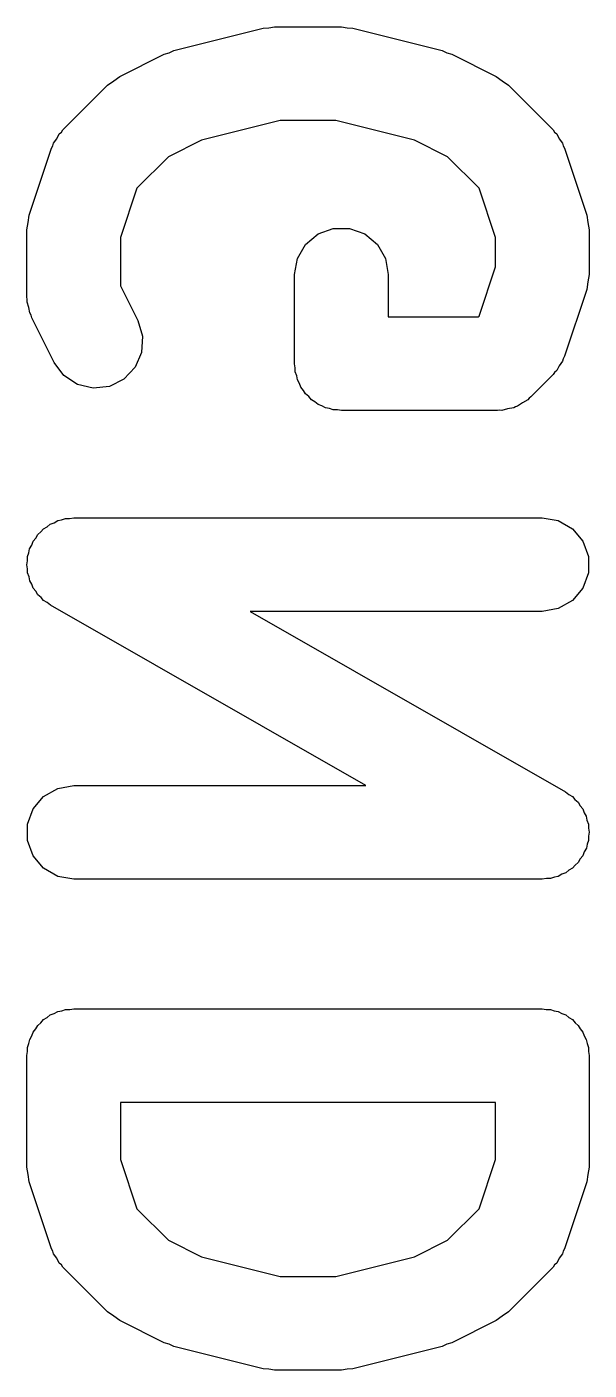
# Model space of a CAD drawing. Extents: x -0.3 to 76.5, y -74.5 to -2.2.
# Drawn here: x 0.529 to 2.329, y -29.65 to -25.35 of the extents above; entities that cross this region are included whole.
import ezdxf

# ---------------------------------------------------------------- set-up
doc = ezdxf.new("R2010")
doc.units = 0
doc.header["$MEASUREMENT"] = 0
doc.layers.add('BLACK', color=7, linetype='CONTINUOUS')

msp = doc.modelspace()

# ---------------------------------------------------------------- linework, layer by layer
at = {"layer": 'Black'}
for p, q in [((0.99933, -25.4259), (1.28505, -25.3545)), ((1.28505, -25.3545), (1.30335, -25.3532)), ((1.30335, -25.3532), (1.32143, -25.35)), ((1.32143, -25.35), (1.53571, -25.35)), ((1.53571, -25.35), (1.55379, -25.3532)), ((1.55379, -25.3532), (1.57209, -25.3545)), ((1.57209, -25.3545), (1.85781, -25.4259)), ((0.82578, -25.5087), (0.96863, -25.4373)), ((0.96863, -25.4373), (0.98435, -25.4326)), ((0.98435, -25.4326), (0.99933, -25.4259)), ((1.85781, -25.4259), (1.87279, -25.4326)), ((1.87279, -25.4326), (1.88851, -25.4373)), ((1.88851, -25.4373), (2.03137, -25.5087)), ((0.64393, -25.6796), (0.78679, -25.5368)), ((0.78679, -25.5368), (0.80647, -25.523)), ((0.80647, -25.523), (0.82578, -25.5087)), ((2.03137, -25.5087), (2.05067, -25.523)), ((2.05067, -25.523), (2.07035, -25.5368)), ((2.07035, -25.5368), (2.21321, -25.6796)), ((1.33989, -25.65), (1.08807, -25.713)), ((1.51725, -25.65), (1.33989, -25.65)), ((1.76907, -25.713), (1.51725, -25.65)), ((0.61405, -25.7223), (0.62413, -25.7079)), ((0.62413, -25.7079), (0.6325, -25.6925)), ((0.6325, -25.6925), (0.63897, -25.6867)), ((0.63897, -25.6867), (0.64393, -25.6796)), ((1.08807, -25.713), (0.98171, -25.7661)), ((1.87543, -25.7661), (1.76907, -25.713)), ((2.21321, -25.6796), (2.21817, -25.6867)), ((2.21817, -25.6867), (2.22464, -25.6925)), ((2.22464, -25.6925), (2.23301, -25.7079)), ((2.23301, -25.7079), (2.24309, -25.7223)), ((0.53627, -25.9526), (0.6077, -25.7383)), ((0.6077, -25.7383), (0.61182, -25.7307)), ((0.61182, -25.7307), (0.61405, -25.7223)), ((2.24309, -25.7223), (2.24533, -25.7307)), ((2.24533, -25.7307), (2.24945, -25.7383)), ((2.24945, -25.7383), (2.32087, -25.9526)), ((0.98171, -25.7661), (0.8811, -25.8667)), ((1.97604, -25.8667), (1.87543, -25.7661)), ((0.8811, -25.8667), (0.82857, -26.0243)), ((2.02857, -26.0243), (1.97604, -25.8667)), ((0.53275, -25.9763), (0.53627, -25.9526)), ((2.32087, -25.9526), (2.3244, -25.9763)), ((0.52857, -26), (0.53275, -25.9763)), ((0.52857, -26.2143), (0.52857, -26)), ((1.42081, -26.0464), (1.46071, -26.013)), ((1.46071, -26.013), (1.50967, -25.9951)), ((1.50967, -25.9951), (1.56176, -25.9951)), ((1.56176, -25.9951), (1.61071, -26.013)), ((1.61071, -26.013), (1.65062, -26.0464)), ((2.3244, -25.9763), (2.32857, -26)), ((2.32857, -26), (2.32857, -26.1429)), ((0.82857, -26.0243), (0.82857, -26.1789)), ((1.39476, -26.0916), (1.42081, -26.0464)), ((1.65062, -26.0464), (1.67667, -26.0916)), ((2.02857, -26.1185), (2.02857, -26.0243)), ((1.38571, -26.1429), (1.39476, -26.0916)), ((1.67667, -26.0916), (1.68571, -26.1429)), ((1.38571, -26.4286), (1.38571, -26.1429)), ((1.68571, -26.1429), (1.68571, -26.2786)), ((1.97604, -26.2761), (2.02857, -26.1185)), ((2.32857, -26.1429), (2.3244, -26.1665)), ((0.82857, -26.1789), (0.88416, -26.2901)), ((2.3244, -26.1665), (2.32087, -26.1903)), ((0.53007, -26.2228), (0.52857, -26.2143)), ((0.52955, -26.2314), (0.53007, -26.2228)), ((2.32087, -26.1903), (2.24945, -26.4046)), ((0.53456, -26.2483), (0.52955, -26.2314)), ((0.53762, -26.2656), (0.53456, -26.2483)), ((0.54194, -26.2731), (0.53762, -26.2656)), ((0.54441, -26.2814), (0.54194, -26.2731)), ((0.61584, -26.4242), (0.54441, -26.2814)), ((0.88416, -26.2901), (0.89902, -26.34)), ((1.68571, -26.2786), (1.97358, -26.2786)), ((1.97358, -26.2786), (1.97604, -26.2761)), ((0.89902, -26.34), (0.89589, -26.392)), ((0.89589, -26.392), (0.87518, -26.4398)), ((0.64687, -26.4661), (0.61584, -26.4242)), ((0.87518, -26.4398), (0.83936, -26.4776)), ((1.38799, -26.4415), (1.38571, -26.4286)), ((1.38799, -26.4546), (1.38799, -26.4415)), ((2.23301, -26.4349), (2.22464, -26.4504)), ((2.24309, -26.4205), (2.23301, -26.4349)), ((2.24533, -26.4122), (2.24309, -26.4205)), ((2.24945, -26.4046), (2.24533, -26.4122)), ((0.69034, -26.4948), (0.64687, -26.4661)), ((0.83936, -26.4776), (0.79277, -26.5009)), ((1.39248, -26.4669), (1.38799, -26.4546)), ((1.39476, -26.4799), (1.39248, -26.4669)), ((1.40132, -26.4912), (1.39476, -26.4799)), ((2.21321, -26.4632), (2.14178, -26.5346)), ((2.21817, -26.4561), (2.21321, -26.4632)), ((2.22464, -26.4504), (2.21817, -26.4561)), ((0.74101, -26.5069), (0.69034, -26.4948)), ((0.79277, -26.5009), (0.74101, -26.5069)), ((1.40581, -26.5036), (1.40132, -26.4912)), ((1.41424, -26.5136), (1.40581, -26.5036)), ((1.42081, -26.525), (1.41424, -26.5136)), ((1.43086, -26.5334), (1.42081, -26.525)), ((1.4393, -26.5435), (1.43086, -26.5334)), ((1.45066, -26.55), (1.4393, -26.5435)), ((1.46071, -26.5585), (1.45066, -26.55)), ((1.47305, -26.563), (1.46071, -26.5585)), ((1.48441, -26.5695), (1.47305, -26.563)), ((1.49734, -26.5718), (1.48441, -26.5695)), ((1.50967, -26.5763), (1.49734, -26.5718)), ((2.06772, -26.5729), (2.04879, -26.578)), ((2.08702, -26.5695), (2.06772, -26.5729)), ((2.09273, -26.5662), (2.08702, -26.5695)), ((2.09911, -26.5645), (2.09273, -26.5662)), ((2.11516, -26.5533), (2.09911, -26.5645)), ((2.13213, -26.5435), (2.11516, -26.5533)), ((2.13637, -26.5384), (2.13213, -26.5435)), ((2.14178, -26.5346), (2.13637, -26.5384)), ((1.52279, -26.5763), (1.50967, -26.5763)), ((1.53571, -26.5786), (1.52279, -26.5763)), ((2.03571, -26.5786), (1.53571, -26.5786)), ((2.04221, -26.5774), (2.03571, -26.5786)), ((2.04879, -26.578), (2.04221, -26.5774)), ((0.5735, -26.9668), (0.58215, -26.9565)), ((0.58215, -26.9565), (0.59323, -26.9501)), ((0.59323, -26.9501), (0.60299, -26.9419)), ((0.60299, -26.9419), (0.61562, -26.9372)), ((0.61562, -26.9372), (0.62727, -26.9305)), ((0.62727, -26.9305), (0.63987, -26.9283)), ((0.63987, -26.9283), (0.65187, -26.9238)), ((0.65187, -26.9238), (0.66532, -26.9238)), ((0.66532, -26.9238), (0.67857, -26.9214)), ((0.67857, -26.9214), (2.17857, -26.9214)), ((2.17857, -26.9214), (2.22987, -26.9305)), ((2.22987, -26.9305), (2.27499, -26.9565)), ((2.27499, -26.9565), (2.30848, -26.9964)), ((0.54407, -27.0091), (0.54867, -26.9964)), ((0.54867, -26.9964), (0.55689, -26.9866)), ((0.55689, -26.9866), (0.56324, -26.9755)), ((0.56324, -26.9755), (0.5735, -26.9668)), ((2.30848, -26.9964), (2.32629, -27.0454)), ((0.53085, -27.0454), (0.53522, -27.0334)), ((0.53085, -27.0588), (0.53085, -27.0454)), ((0.53522, -27.0334), (0.53739, -27.0208)), ((0.53739, -27.0208), (0.54407, -27.0091)), ((2.32629, -27.0454), (2.32629, -27.0975)), ((0.52857, -27.0721), (0.53085, -27.0588)), ((0.53085, -27.0847), (0.52857, -27.0721)), ((0.53085, -27.0975), (0.53085, -27.0847)), ((0.53545, -27.1101), (0.53085, -27.0975)), ((0.53785, -27.1234), (0.53545, -27.1101)), ((0.54429, -27.1344), (0.53785, -27.1234)), ((2.32629, -27.0975), (2.30848, -27.1464)), ((0.54867, -27.1464), (0.54429, -27.1344)), ((0.55732, -27.1567), (0.54867, -27.1464)), ((0.5641, -27.1684), (0.55732, -27.1567)), ((0.57393, -27.1765), (0.5641, -27.1684)), ((2.30848, -27.1464), (2.27499, -27.1863)), ((0.58215, -27.1863), (0.57393, -27.1765)), ((0.59381, -27.1931), (0.58215, -27.1863)), ((0.60415, -27.2017), (0.59381, -27.1931)), ((1.61374, -27.7786), (0.60415, -27.2017)), ((2.22987, -27.2124), (2.17857, -27.2214)), ((2.27499, -27.1863), (2.22987, -27.2124)), ((2.17857, -27.2214), (1.2434, -27.2214)), ((1.2434, -27.2214), (2.25299, -27.7983)), ((0.54867, -27.8536), (0.58215, -27.8137)), ((0.58215, -27.8137), (0.62727, -27.7876)), ((0.62727, -27.7876), (0.67857, -27.7786)), ((0.67857, -27.7786), (1.61374, -27.7786)), ((2.25299, -27.7983), (2.26334, -27.8069)), ((2.26334, -27.8069), (2.27499, -27.8137)), ((2.27499, -27.8137), (2.28321, -27.8235)), ((0.53085, -27.9025), (0.54867, -27.8536)), ((2.28321, -27.8235), (2.29305, -27.8316)), ((2.29305, -27.8316), (2.29983, -27.8433)), ((2.29983, -27.8433), (2.30848, -27.8536)), ((2.30848, -27.8536), (2.31285, -27.8656)), ((0.53085, -27.9546), (0.53085, -27.9025)), ((2.31285, -27.8656), (2.31929, -27.8766)), ((2.31929, -27.8766), (2.32169, -27.8899)), ((2.32169, -27.8899), (2.32629, -27.9025)), ((2.32629, -27.9025), (2.32629, -27.9153)), ((2.32629, -27.9153), (2.32857, -27.9279)), ((2.32857, -27.9279), (2.32629, -27.9412)), ((2.32629, -27.9412), (2.32629, -27.9546)), ((0.54867, -28.0036), (0.53085, -27.9546)), ((2.31308, -27.9909), (2.30848, -28.0036)), ((2.31975, -27.9792), (2.31308, -27.9909)), ((2.32192, -27.9666), (2.31975, -27.9792)), ((2.32629, -27.9546), (2.32192, -27.9666)), ((0.58215, -28.0435), (0.54867, -28.0036)), ((2.28364, -28.0332), (2.27499, -28.0435)), ((2.29391, -28.0245), (2.28364, -28.0332)), ((2.30025, -28.0134), (2.29391, -28.0245)), ((2.30848, -28.0036), (2.30025, -28.0134)), ((0.62727, -28.0695), (0.58215, -28.0435)), ((0.67857, -28.0786), (0.62727, -28.0695)), ((2.17857, -28.0786), (0.67857, -28.0786)), ((2.19182, -28.0762), (2.17857, -28.0786)), ((2.20528, -28.0762), (2.19182, -28.0762)), ((2.21728, -28.0717), (2.20528, -28.0762)), ((2.22987, -28.0695), (2.21728, -28.0717)), ((2.24152, -28.0628), (2.22987, -28.0695)), ((2.25415, -28.0581), (2.24152, -28.0628)), ((2.26391, -28.0499), (2.25415, -28.0581)), ((2.27499, -28.0435), (2.26391, -28.0499)), ((0.60357, -28.513), (0.6159, -28.5085)), ((0.6159, -28.5085), (0.62727, -28.5019)), ((0.62727, -28.5019), (0.64019, -28.4996)), ((0.64019, -28.4996), (0.65252, -28.4951)), ((0.65252, -28.4951), (0.66565, -28.4951)), ((0.66565, -28.4951), (0.67857, -28.4929)), ((0.67857, -28.4929), (2.17857, -28.4929)), ((2.17857, -28.4929), (2.1915, -28.4951)), ((2.1915, -28.4951), (2.20462, -28.4951)), ((2.20462, -28.4951), (2.21695, -28.4996)), ((2.21695, -28.4996), (2.22987, -28.5019)), ((2.22987, -28.5019), (2.24124, -28.5085)), ((2.24124, -28.5085), (2.25357, -28.513)), ((0.5571, -28.5578), (0.56366, -28.5464)), ((0.56366, -28.5464), (0.57372, -28.538)), ((0.57372, -28.538), (0.58215, -28.528)), ((0.58215, -28.528), (0.59352, -28.5214)), ((0.59352, -28.5214), (0.60357, -28.513)), ((2.25357, -28.513), (2.26362, -28.5214)), ((2.26362, -28.5214), (2.27499, -28.528)), ((2.27499, -28.528), (2.28342, -28.538)), ((2.28342, -28.538), (2.29348, -28.5464)), ((2.29348, -28.5464), (2.30004, -28.5578)), ((0.53534, -28.6045), (0.53762, -28.5916)), ((0.53762, -28.5916), (0.54418, -28.5802)), ((0.54418, -28.5802), (0.54867, -28.5679)), ((0.54867, -28.5679), (0.5571, -28.5578)), ((2.30004, -28.5578), (2.30848, -28.5679)), ((2.30848, -28.5679), (2.31296, -28.5802)), ((2.31296, -28.5802), (2.31953, -28.5916)), ((2.31953, -28.5916), (2.3218, -28.6045)), ((0.52857, -28.6429), (0.53085, -28.6299)), ((0.53085, -28.6168), (0.53534, -28.6045)), ((0.53085, -28.6299), (0.53085, -28.6168)), ((2.3218, -28.6045), (2.32629, -28.6168)), ((2.32629, -28.6168), (2.32629, -28.6299)), ((2.32629, -28.6299), (2.32857, -28.6429)), ((0.52857, -29), (0.52857, -28.6429)), ((2.32857, -28.6429), (2.32857, -29)), ((0.82857, -28.7929), (0.82857, -28.9757)), ((2.02857, -28.7929), (0.82857, -28.7929)), ((2.02857, -28.9757), (2.02857, -28.7929)), ((0.82857, -28.9757), (0.8811, -29.1333)), ((1.97604, -29.1333), (2.02857, -28.9757)), ((0.53275, -29.0237), (0.52857, -29)), ((0.53627, -29.0474), (0.53275, -29.0237)), ((2.3244, -29.0237), (2.32087, -29.0474)), ((2.32857, -29), (2.3244, -29.0237)), ((0.6077, -29.2617), (0.53627, -29.0474)), ((2.32087, -29.0474), (2.24945, -29.2617)), ((0.8811, -29.1333), (0.98171, -29.2339)), ((1.87543, -29.2339), (1.97604, -29.1333)), ((0.98171, -29.2339), (1.08807, -29.287)), ((1.76907, -29.287), (1.87543, -29.2339)), ((0.61182, -29.2693), (0.6077, -29.2617)), ((0.61405, -29.2777), (0.61182, -29.2693)), ((0.62413, -29.2921), (0.61405, -29.2777)), ((2.24309, -29.2777), (2.23301, -29.2921)), ((2.24533, -29.2693), (2.24309, -29.2777)), ((2.24945, -29.2617), (2.24533, -29.2693)), ((0.6325, -29.3075), (0.62413, -29.2921)), ((0.63897, -29.3133), (0.6325, -29.3075)), ((0.64393, -29.3204), (0.63897, -29.3133)), ((0.78679, -29.4632), (0.64393, -29.3204)), ((1.08807, -29.287), (1.33989, -29.35)), ((1.51725, -29.35), (1.76907, -29.287)), ((2.21321, -29.3204), (2.07035, -29.4632)), ((2.21817, -29.3133), (2.21321, -29.3204)), ((2.22464, -29.3075), (2.21817, -29.3133)), ((2.23301, -29.2921), (2.22464, -29.3075)), ((1.33989, -29.35), (1.51725, -29.35)), ((0.80647, -29.477), (0.78679, -29.4632)), ((0.82578, -29.4913), (0.80647, -29.477)), ((0.96863, -29.5627), (0.82578, -29.4913)), ((2.03137, -29.4913), (1.88851, -29.5627)), ((2.05067, -29.477), (2.03137, -29.4913)), ((2.07035, -29.4632), (2.05067, -29.477)), ((0.98435, -29.5674), (0.96863, -29.5627)), ((0.99933, -29.5741), (0.98435, -29.5674)), ((1.28505, -29.6455), (0.99933, -29.5741)), ((1.85781, -29.5741), (1.57209, -29.6455)), ((1.87279, -29.5674), (1.85781, -29.5741)), ((1.88851, -29.5627), (1.87279, -29.5674)), ((1.30335, -29.6468), (1.28505, -29.6455)), ((1.32143, -29.65), (1.30335, -29.6468)), ((1.53571, -29.65), (1.32143, -29.65)), ((1.55379, -29.6468), (1.53571, -29.65)), ((1.57209, -29.6455), (1.55379, -29.6468))]:
    msp.add_line(p, q, dxfattribs=at)

doc.saveas('drawing.dxf')
